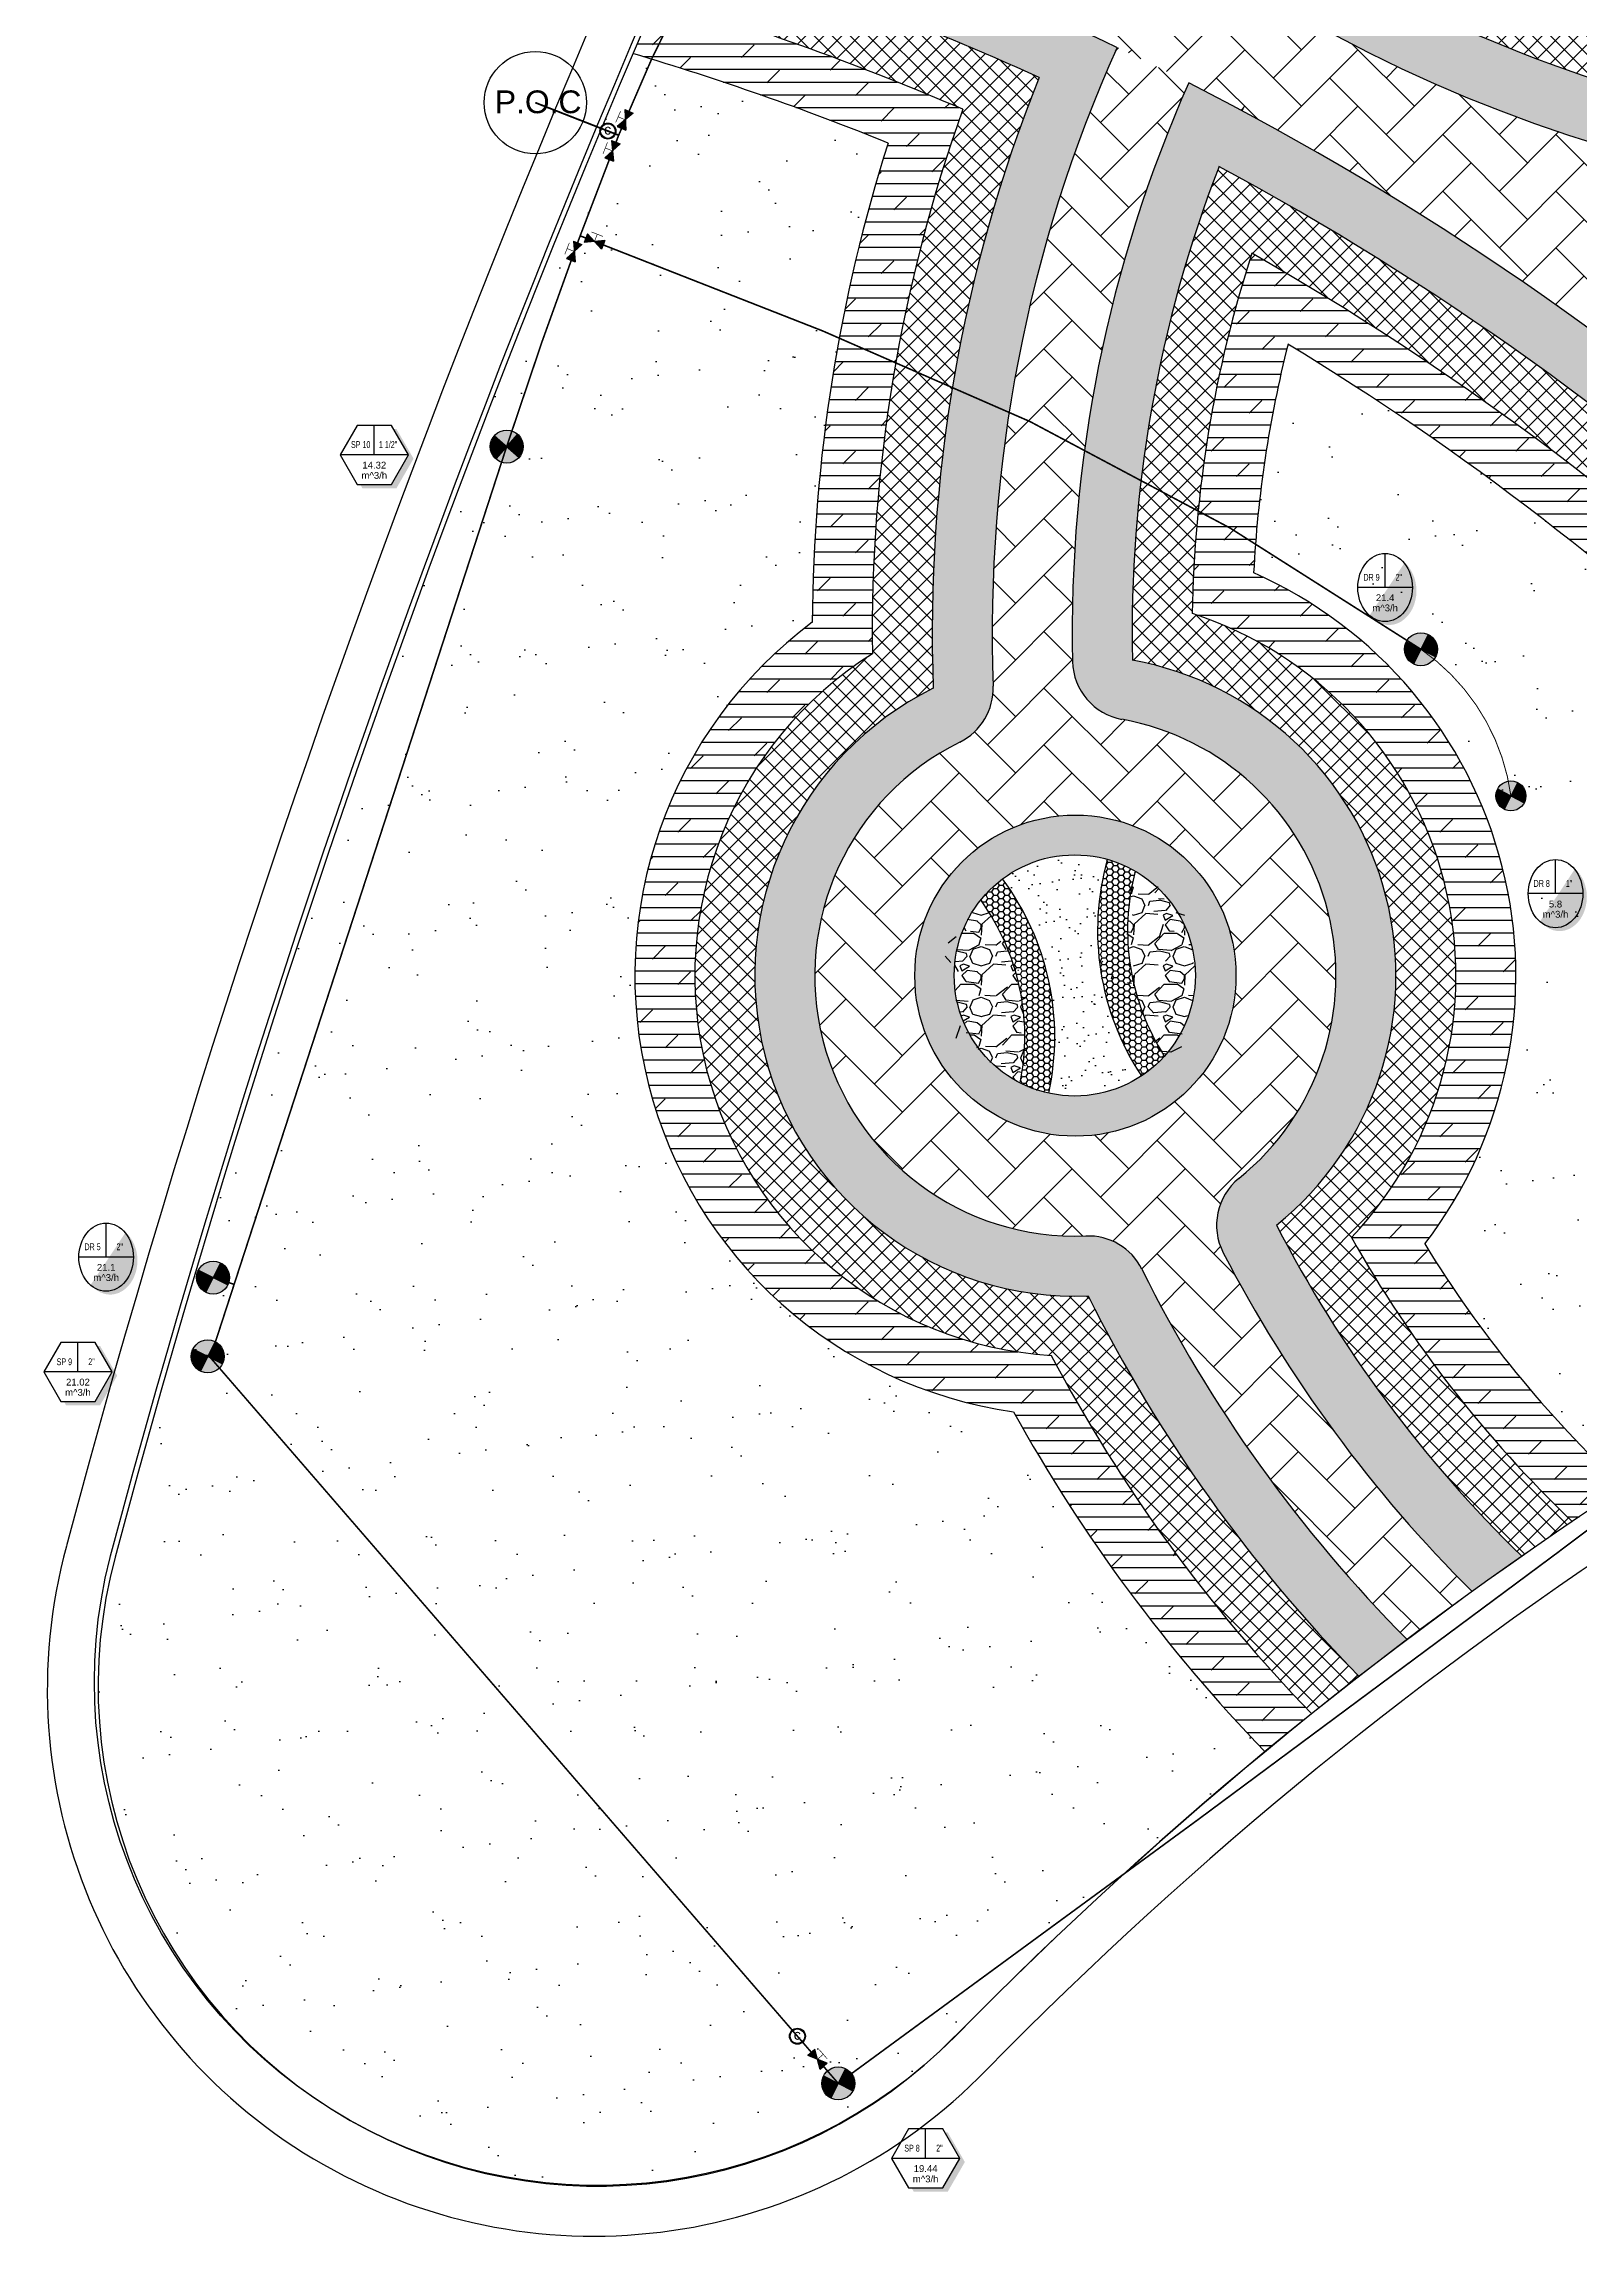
# Model space of a CAD drawing. Extents: x 671027 to 671621, y 802418 to 802669.
# Drawn here: x 671245.3 to 671322, y 802418 to 802527.6 of the extents above; entities that cross this region are included whole.
import ezdxf
from ezdxf.enums import TextEntityAlignment as Align

# ---------------------------------------------------------------- set-up
doc = ezdxf.new("R2010")
doc.units = 0
doc.linetypes.add('1', pattern=[0])
for name, color, linetype in [('Grass', 7, 'Continuous'), ('gravel', 7, 'Continuous'), ('isolation valve', 7, 'Continuous'), ('L-VALV-NOTN', 7, 'Continuous'), ('L-VALV-SYMB', 7, 'Continuous'), ('L-ZONE-ATTR-VALV', 7, 'Continuous'), ('P.O.C', 7, 'Continuous'), ('Pipe-Lateral-10 Bars-160mm', 7, 'Continuous'), ('Pipe-Lateral-10 Bars-50mm', 7, 'Continuous'), ('Pipe-Lateral-10 Bars-90mm', 7, 'Continuous'), ('ROAD BORDER', 7, 'Continuous'), ('Roads boundry', 7, 'Continuous'), ('sand', 7, 'Continuous'), ('shrubs-Gc', 7, 'Continuous'), ('V3', 7, 'Continuous')]:
    doc.layers.add(name, color=color, linetype=linetype)
doc.layers.add('Hardscape', color=80, linetype='1', lineweight=15)
doc.layers.add('L-IRR-MAIN-QC VALVE', color=7, linetype='Continuous', true_color=0x23d31d)
doc.layers.add('L-SYMB-TRIM', color=7, linetype='Continuous', true_color=0x000000)
doc.styles.get("Standard").update_dxf_attribs({"font": 'arial.ttf'})
doc.styles.add('ValveZoneLabelText', font='arial.ttf', dxfattribs={"height": 0.2})
doc.linetypes.add('160mm', pattern='A,0.5,-0.2,["160mm",Standard,S=0.1,R=0,X=-0.1,Y=-0.05],-0.5', length=1.2)
doc.linetypes.add('50mm', pattern='A,0.5,-0.2,["50mm",Standard,S=0.1,R=0,X=-0.1,Y=-0.05],-0.5', length=1.2)
doc.linetypes.add('90mm', pattern='A,0.5,-0.2,["90mm",Standard,S=0.1,R=0,X=-0.1,Y=-0.05],-0.5', length=1.2)
doc.linetypes.add('PIPE 90', pattern='A,12.7,-5.08,["GAS",Standard,S=2.54,R=0,X=-2.54,Y=-1.27],-6.35', length=24.13)
pattern_1 = [(0, (0, 0), (0.28575, 0.1649778387), [0.1905, -0.381]), (120, (0, 0), (-0.285749999376, 0.164977839781), [0.1905, -0.381]), (60, (0, 0), (6.24e-10, 0.329955678481), [-0.381, 0.1905])]
pattern_2 = [(228.0127875, (27.82352, 139.14712), (-20.320000001596, -22.859999998582), [0.34172144, -33.8304836396]), (184.969741, (27.59492, 138.89312), (30.47999998794, 2.540000144698), [0.58640472, -58.0540488935]), (132.5104471, (27.01072, 138.84232), (25.400000010727, -27.939999990246), [0.41348152, -40.934722794]), (267.273689, (26.02012, 138.20732), (2.54000000532, 50.799999999733), [0.53400452, -52.866437426]), (292.83365418, (25.99472, 137.67392), (-12.700000001063, 30.479999999555), [0.5236337, -51.8398077453]), (357.273689, (26.19792, 137.19132), (-50.799999999733, 2.54000000532), [0.53400452, -52.866437426]), (37.69424047, (26.73132, 137.16592), (-33.019999998536, -25.4000000019004), [0.70619366, -69.913115314]), (72.25532837, (27.29012, 137.59772), (17.780000004779, 55.879999998479), [0.66671952, -66.005256602]), (121.42956562, (27.49332, 138.23272), (-20.320000002883, 33.019999998226), [0.535813, -53.045545699]), (175.2363583, (27.21392, 138.68992), (27.9399999996, -2.54000000439), [0.61171328, -29.97393695]), (222.3974378, (26.60432, 138.740724), (-30.4799999990247, -27.940000001064), [0.79107792, -78.316772512]), (138.81407483, (28.53472, 138.18192), (-17.779999998934, 15.24000000124), [0.27000454, -26.7305658243]), (171.4692344, (28.33152, 138.35972), (33.02000000089, -5.079999994237), [0.51368198, -50.854638997]), (225, (27.8235, 138.436), (-4e-16, -2.54), [0.35920934, -3.2328931084]), (203.19859051, (27.64572, 138.74072), (12.70000000035, 5.07999999911), [0.19344132, -19.150622369]), (291.80140949, (27.4679, 138.66452), (-2.54000000053, 7.61999999982), [0.27356562, -13.40475299]), (30.96375653, (27.5695, 138.41052), (7.62000000019, 5.07999999972), [0.44431966, -14.366298153]), (161.56505118, (27.9505, 138.6391), (5.08000000013, -2.53999999973), [0.32128714, -7.710898117]), (16.389540334, (25.99472, 138.66452), (25.4, 7.62), [0.450088, -44.5588266725]), (70.34617594, (26.42652, 138.79152), (-10.16000000093, -27.93999999967), [0.37759894, -37.382215678]), (293.19859051, (27.95052, 139.14712), (-5.07999999911, 12.70000000036), [0.3868801, -18.957183589]), (343.61045967, (28.10292, 138.79152), (-25.400000000532, 7.619999998223), [0.450088, -44.5588266725]), (339.44395478, (25.99472, 137.08972), (-12.7, 5.08), [0.4340352, -21.267734313]), (294.7751406, (26.40112, 136.93732), (-12.700000015117, 27.939999993127), [0.36367212, -36.003593381]), (66.80140949, (27.97592, 136.60712), (5.0799999992, 12.70000000032), [0.3868801, -18.957183589]), (17.35402464, (28.12832, 136.96272), (-33.019999999343, -10.160000002132), [0.42578274, -42.15237598]), (69.44395478, (26.73132, 136.60712), (-5.08000000009, -12.699999999965), [0.2170176, -21.484751913]), (101.309932474, (27.8235, 136.6071), (-2.54, 10.16), [0.1295146, -12.8219949645]), (165.96375653, (27.7981, 136.7341), (7.62, -2.54), [0.5236337, -9.949054589]), (186.00900596, (27.29012, 136.86112), (25.399999999865, 2.54000000133), [0.485267, -48.0413648633]), (303.69006753, (27.5695, 138.1819), (-2.54000000035, 5.0799999998), [0.36632388, -8.7917763597]), (353.15722659, (27.77272, 137.87712), (43.180000000266, -5.079999997739), [0.63955676, -63.316009065]), (60.9453959, (28.40772, 137.80092), (-10.16000000028, -17.77999999984), [0.26150824, -25.889392318]), (90, (28.5347, 138.0295), (-2.54, 2.54), [0.1524, -2.3876]), (120.25643716, (27.23932, 136.93732), (10.159999998757, -17.78000000071), [0.35286696, -34.933940773]), (48.0127875, (27.06152, 137.24212), (20.320000001675, 22.85999999851), [0.68344288, -33.4887621996]), (0, (27.5187, 137.75), (2.54, 2.54), [0.6604, -1.8796]), (325.3048465, (28.17912, 137.75012), (25.400000009622, -17.779999986255), [0.40160956, -39.759316724]), (254.0546041, (28.50932, 137.52152), (-2.53999999982, -10.16000000004), [0.36982908, -18.121650039]), (207.64597536, (28.40772, 137.16592), (-48.260000001773, -25.399999996631), [0.6021451, -59.612464423]), (175.42607874, (27.87432, 136.88652), (-33.019999999999, 2.539999999999), [0.63702946, -63.065846456])]
pattern_3 = [(45, (-675480.1106, -802687.9176), (2e-16, 2.8284271247), [6, -2]), (135, (-675478.6964, -802686.5034), (2e-16, 2.8284271247), [6, -2])]

# ---------------------------------------------------------------- blocks, each defined once
blk = doc.blocks.new('valvesym-1')
at = {"linetype": 'Continuous', "lineweight": 0}
for points in [[(-0.006, 0), (-0.747, 0), (-0.75, 0.006), (-0.741, 0.117), (-0.713, 0.232), (-0.668, 0.34), (-0.607, 0.441), (-0.53, 0.53), (-0.441, 0.607), (-0.34, 0.668), (-0.232, 0.713), (-0.117, 0.741), (-0.006, 0.75), (0, 0.747), (0, 0.006)], [(0.747, 0), (0.006, 0), (0, -0.006), (0, -0.747), (0.006, -0.75), (0.117, -0.741), (0.232, -0.713), (0.34, -0.668), (0.441, -0.607), (0.53, -0.53), (0.607, -0.441), (0.668, -0.34), (0.713, -0.232), (0.741, -0.117), (0.75, -0.006)]]:
    blk.add_hatch(color=0, dxfattribs=at).paths.add_polyline_path(points, flags=0)
at = {"layer": 'L-SYMB-TRIM', "linetype": 'Continuous', "lineweight": 0}
h = blk.add_hatch(color=256, dxfattribs=at)
edge = h.paths.add_edge_path()
edge.add_arc((0, 0), 0.75, 0, 360)
at = {"color": 0, "linetype": 'Continuous', "ltscale": 0.102234, "flags": 128}
for points in [[(0.75, 0), (-0.75, 0)], [(0, 0.75), (0, -0.75)]]:
    blk.add_lwpolyline(points, dxfattribs=at)
at = {"color": 0, "linetype": 'Continuous', "ltscale": 0.102234}
blk.add_circle((0, 0), 0.75, dxfattribs=at)
blk = doc.blocks.new('ControlValve-1')
at = {"layer": 'L-VALV-SYMB', "color": 0, "xscale": 1.000000032, "yscale": 1.000000032}
blk.add_blockref('valvesym-1', (0, 0), dxfattribs=at)
at = {"layer": 'L-ZONE-ATTR-VALV', "style": 'ValveZoneLabelText'}
blk.add_attdef('WaterSource/ZoneId', (0, 0), '', height=0.2, dxfattribs=at)
blk = doc.blocks.new('V-D-2')
at = {"layer": 'L-VALV-SYMB', "color": 12, "rotation": 63.40581976892219}
blk.add_blockref('ControlValve-1', (0, 0), dxfattribs=at)
blk = doc.blocks.new('vnotation-4')
h = blk.add_hatch(color=256)
edge = h.paths.add_edge_path()
edge.add_ellipse((0, 0), major_axis=(0, 0.5), ratio=0.8, start_angle=151.2394, end_angle=321.1378)
edge.add_ellipse((0.059, -0.049), major_axis=(0, 0.5), ratio=0.8, start_angle=141.1378, end_angle=331.2394, ccw=False)
for p, q in [((0, 0), (0, 0.5)), ((0.4, 0), (-0.4, 0))]:
    blk.add_line(p, q)
blk.add_ellipse((0, 0), major_axis=(0, 0.5), ratio=0.8, start_param=-3.141592653589793, end_param=3.141592653589793)
for tag, p in [('AA', (-0.2, 0.15)), ('2', (0.2, 0.15)), ('GPM', (0, -0.3)), ('20', (0, -0.15))]:
    blk.add_attdef(tag, text='', height=0.1).set_placement(p, align=Align.MIDDLE_CENTER)
at = {"flags": 1}
blk.add_attdef('WATERSOURCE/ZONEID', text='', height=0.005, dxfattribs=at).set_placement((0, 0), align=Align.MIDDLE_CENTER)
blk = doc.blocks.new('V-D-1')
at = {"layer": 'L-VALV-SYMB', "color": 104, "rotation": 62.62040453323404}
blk.add_blockref('ControlValve-1', (0, 0), dxfattribs=at)
blk = doc.blocks.new('V_S_2')
at = {"layer": 'L-VALV-SYMB', "color": 12, "rotation": 63.40581976892219}
blk.add_blockref('ControlValve-1', (0, 0), dxfattribs=at)
blk = doc.blocks.new('vnotation-6')
blk.add_hatch(color=256).paths.add_polyline_path([(0.281, 0.379), (0.5, 0), (0.25, -0.433), (-0.206, -0.433), (-0.175, -0.487), (0.325, -0.487), (0.575, -0.054), (0.325, 0.379)])
for p, q in [((0, 0), (0, 0.433)), ((0.5, 0), (-0.5, 0))]:
    blk.add_line(p, q)
blk.add_lwpolyline([(0.5, 0), (0.25, 0.433), (-0.25, 0.433), (-0.5, 0), (-0.25, -0.433), (0.25, -0.433)], close=True)
for tag, p in [('AA', (-0.2, 0.2)), ('2', (0.2, 0.2)), ('GPM', (0, -0.3)), ('20', (0, -0.15))]:
    blk.add_attdef(tag, text='', height=0.1).set_placement(p, align=Align.MIDDLE_CENTER)
at = {"flags": 1}
blk.add_attdef('WATERSOURCE/ZONEID', text='', height=0.005, dxfattribs=at).set_placement((0, 0), align=Align.MIDDLE_CENTER)
blk = doc.blocks.new('V_S_1.5')
at = {"layer": 'L-VALV-SYMB', "color": 130, "rotation": 48.58537856362994}
blk.add_blockref('ControlValve-1', (0, 0), dxfattribs=at)
blk = doc.blocks.new('P.O.C')
at = {"layer": 'P.O.C', "color": 2, "true_color": 0xf1eb1f}
blk.add_circle((0, 0), 2.56, dxfattribs=at)
at = {"layer": 'P.O.C', "color": 2, "true_color": 0xf1eb1f, "insert": (-2.02, 0.61), "char_height": 1.138, "attachment_point": 1}
blk.add_mtext_dynamic_manual_height_columns('P.O.C', width=2.3759, gutter_width=5.69, heights=[0], dxfattribs=at)
blk = doc.blocks.new('ISOLATION VALVE')
at = {"layer": 'V3'}
h = blk.add_hatch(color=150, dxfattribs=at)
h.paths.add_polyline_path([(1.5, 0.75), (0, 0), (1.5, -0.75)])
h.paths.add_polyline_path([(0, 0), (-1.5, 0.75), (-1.5, -0.75)])
at = {"layer": 'V3', "color": 150}
for p, q in [((-1.5, 0.75), (-1.5, -0.75)), ((1.5, 0.75), (-1.5, -0.75)), ((1.5, -0.75), (-1.5, 0.75)), ((1.5, 0.75), (1.5, -0.75))]:
    blk.add_line(p, q, dxfattribs=at)
at = {"layer": 'V3', "color": 150, "const_width": 0.1}
blk.add_lwpolyline([(0, 0), (0, 1.25), (1, 1.25), (-1, 1.25)], dxfattribs=at)
blk = doc.blocks.new('Q.C')
at = {"layer": 'L-IRR-MAIN-QC VALVE'}
h = blk.add_hatch(color=256, dxfattribs=at)
edge = h.paths.add_edge_path()
edge.add_arc((0, 0), 0.519, 0, 360)
edge = h.paths.add_edge_path(flags=17)
edge.add_arc((0, 0), 0.475, 0, 360)
for radius in [0.519, 0.475]:
    blk.add_circle((0, 0), radius, dxfattribs=at)
blk.add_text('c', height=0.659, dxfattribs=at).set_placement((-0.24, -0.23))

msp = doc.modelspace()

# ---------------------------------------------------------------- hatches: boundary and pattern name
at = {"layer": 'Grass', "linetype": 'ByBlock'}
h = msp.add_hatch(dxfattribs=at)
h.set_pattern_fill('AR-SAND', color=94, scale=0.1)
h.paths.add_polyline_path([(671293.75, 802459.2, 0.065893), (671306.33, 802442.2, 0.026072), (671290.82, 802427.96, -0.771013), (671248.82, 802451.93, -0.035081), (671274.71, 802527.13, -0.024176), (671287.48, 802522.65, 0.07574), (671283.68, 802498.68, 0.669872)])
h = msp.add_hatch(dxfattribs=at)
h.set_pattern_fill('AR-SAND', color=94, scale=0.1)
h.paths.add_polyline_path([(671351.41, 802470.39, 0.038439), (671324.25, 802455.42, -0.067375), (671314.31, 802467.6, 0.485751), (671305.75, 802501.15, -0.049505), (671307.48, 802512.6, -0.110134)])
at = {"layer": 'gravel', "linetype": 'ByBlock'}
h = msp.add_hatch(dxfattribs=at)
h.set_pattern_fill('GRAVEL', color=250, scale=0.1)
h.set_pattern_definition(pattern_2)
h.paths.add_polyline_path([(671299.83, 802486.23, -0.476364), (671301.29, 802476.98, -0.208703)])
h = msp.add_hatch(dxfattribs=at)
h.set_pattern_fill('GRAVEL', color=250, scale=0.1)
h.set_pattern_definition(pattern_2)
h.paths.add_polyline_path([(671294.08, 802475.64, -0.476364), (671292.11, 802484.79, -0.208703)])
at = {"layer": 'Hardscape'}
h = msp.add_hatch(dxfattribs=at)
h.set_pattern_fill('AR-HBONE', color=251, scale=0.5)
h.set_pattern_definition(pattern_3)
h.paths.add_polyline_path([(671420.99, 802530.42, 0.356419), (671421.46, 802534.19, 0.06502), (671410.3, 802547.67, -0.006819), (671413.15, 802550.48, -0.068428), (671425.44, 802535.35, 0.295554), (671428.38, 802533.93, -0.809739), (671436.73, 802509.85, 0.295554), (671435.3, 802506.91, -0.06457), (671435.17, 802488.51, 0.005006), (671431.13, 802488.47, 0.062759), (671431.45, 802505.36, 0.356419), (671428.76, 802508.03, -0.642268)])
h.paths.add_polyline_path([(671430.82, 802513.01, 1), (671429.16, 802528.99, 1)], flags=16)
h.paths.add_polyline_path([(671365.9, 802565.76, 0.37013), (671362.87, 802563.29, -0.201969), (671357.37, 802554.81, 0.314972), (671356.14, 802551.59), (671357.44, 802546.43), (671363.59, 802521.96, -0.017017), (671358.72, 802520.82), (671351.29, 802550.37, 0.314972), (671348.69, 802552.63, -0.222057), (671339.24, 802558.31, 0.370131), (671335.48, 802559.34, 0.158108), (671305.07, 802530.81, -0.013661), (671301.74, 802533.05, -0.162678), (671335.25, 802563.64, 0.283162), (671337.03, 802566.23, -0.235223), (671342.72, 802576.36, 0.315352), (671343.95, 802579.58), (671336.38, 802609.71, -0.01955), (671341.18, 802611.09), (671348.8, 802580.8, 0.314972), (671351.4, 802578.54, -0.25569), (671361.69, 802571.43, 0.283162), (671364.37, 802569.78, -0.163199), (671407.49, 802555.25, -0.013661), (671405.34, 802551.85, 0.158628)])
h.paths.add_polyline_path([(671349.22, 802573.57, 1), (671350.88, 802557.6, 1)], flags=16)
h = msp.add_hatch(dxfattribs=at)
h.set_pattern_fill('AR-HBONE', color=251, scale=0.5)
h.set_pattern_definition([(45, (-673847.9582, -801760.7936), (0, 2.8284271247), [6, -2]), (135, (-673846.544, -801759.3794), (2e-16, 2.8284271247), [6, -2])])
h.paths.add_polyline_path([(671278.32, 802535.44, -0.006934), (671284.91, 802549.74, 0.66463), (671416.84, 802580.64), (671417.1, 802580.41), (671432.73, 802566.33, 0.188342), (671372.08, 802478.45, 0.016164), (671359.82, 802473.98, 0.176635)])
h.paths.add_polyline_path([(671337, 802506.79, -0.053515), (671358.83, 802482.51, 0.630416), (671369.48, 802484.44, -0.054281), (671381.43, 802514.81, 0.706633), (671375.03, 802521.73, -0.114395), (671340.59, 802515.5, 0.705998)], flags=16)
h.paths.add_polyline_path([(671294.67, 802534.78, -0.03752), (671286.54, 802542.86, 0.5445), (671284.88, 802542.63, 0.00211), (671282.89, 802538.3, 0.44365), (671283.48, 802536.94, -0.017856), (671293.63, 802533.09, 0.855837)], flags=16)
h.paths.add_polyline_path([(671416.59, 802557.7, -0.020041), (671425.95, 802565.21, 0.474379), (671426.1, 802568.31), (671421.17, 802572.75, 0.554524), (671417.91, 802571.82, -0.041116), (671413.47, 802560.07, 0.813097)], flags=16)
h = msp.add_hatch(dxfattribs=at)
h.set_pattern_fill('AR-HBONE', color=251, scale=0.5)
h.set_pattern_definition(pattern_3)
h.paths.add_polyline_path([(671291.06, 802492.69, 0.295554), (671292.73, 802495.49, -0.115157), (671298.92, 802527.44, -0.006718), (671302.51, 802525.66, 0.110571), (671296.7, 802496.72, 0.356419), (671299.16, 802493.83, -0.642268), (671305.02, 802470.87, 0.356419), (671304.24, 802467.15, 0.07826), (671316.68, 802450.21, 0.005006), (671313.43, 802447.81, -0.080075), (671300.17, 802466.33, 0.295554), (671297.36, 802467.99, -0.809739)])
h.paths.add_polyline_path([(671297.67, 802473.02, 1), (671296.01, 802489, 1)], flags=16)
at = {"layer": 'sand', "linetype": 'ByBlock'}
h = msp.add_hatch(dxfattribs=at)
h.set_pattern_fill('AR-SAND', color=1, scale=0.03)
h.set_pattern_definition([(37.5, (25.9947, 136.6071), (-0.0480009389, 1.468239712), [0, -1.15824, 0, -1.2954, 0, -1.23825]), (7.5, (25.9947, 136.6071), (1.3485698494, 2.1504753017), [0, -0.62484, 0, -1.04394, 0, -0.40005]), (327.5, (25.0575, 136.6071), (2.3729771107, 0.004311554), [0, -0.381, 0, -1.3716, 0, -1.7907]), (317.5, (25.0575, 136.6071), (2.2906693574, 0.6687879698), [0, -0.1905, 0, -0.89916, 0, -1.0287])])
h.paths.add_polyline_path([(671300.14, 802475.99, -0.121307), (671297.43, 802475.02, -0.080492), (671295.51, 802475.13, 0.21732), (671293.2, 802485.84, -0.135442), (671296.18, 802487.01, -0.094505), (671298.43, 802486.82, 0.21732)])
at = {"layer": 'shrubs-Gc'}
h = msp.add_hatch(dxfattribs=at)
h.set_pattern_fill('AR-SAND', color=219, scale=0.01125)
h.paths.add_polyline_path([(671305.07, 802530.81, -0.158108), (671335.48, 802559.34, -0.370131), (671339.24, 802558.31, 0.010308), (671339.55, 802557.87, 0.158242), (671309.22, 802531.98, 0.184957), (671357.98, 802523.76), (671358.72, 802520.82, -0.192545)])
h = msp.add_hatch(dxfattribs=at)
h.set_pattern_fill('ANSI37', color=74, scale=0.2)
h.paths.add_polyline_path([(671313.48, 802533.04, 0.17217), (671357.25, 802526.67), (671357.98, 802523.76, -0.184957), (671309.22, 802531.98, -0.158242), (671339.55, 802557.87, 0.062096), (671341.77, 802555.53, 0.15002)])
at = {"layer": 'shrubs-Gc', "linetype": 'ByBlock'}
h = msp.add_hatch(dxfattribs=at)
h.set_pattern_fill('DOLMIT', color=240, scale=0.1)
h.paths.add_polyline_path([(671318.01, 802534.15, 0.157382), (671356.52, 802529.58), (671357.25, 802526.67, -0.17217), (671313.48, 802533.04, -0.15002), (671341.77, 802555.53, 0.074209), (671345.06, 802553.55, 0.145081)])
at = {"layer": 'shrubs-Gc'}
h = msp.add_hatch(dxfattribs=at)
h.set_pattern_fill('AR-SAND', color=219, scale=0.01125)
h.paths.add_polyline_path([(671292.73, 802495.49, -0.295554), (671291.06, 802492.69, 0.809739), (671297.36, 802467.99, -0.295554), (671300.17, 802466.33, 0.080075), (671313.43, 802447.81, 0.003742), (671311.03, 802445.97, -0.078776), (671297.48, 802464.99, -0.809739), (671289.73, 802495.38, -0.105119), (671295.03, 802525.94, 0.032831), (671277.11, 802532.68, -0.001331), (671278.32, 802535.44, -0.037138), (671298.92, 802527.44, 0.115157)])
h = msp.add_hatch(dxfattribs=at)
h.set_pattern_fill('ANSI37', color=74, scale=0.2)
h.paths.add_polyline_path([(671289.73, 802495.38, 0.809739), (671297.48, 802464.99, 0.078776), (671311.03, 802445.97, 0.003734), (671308.66, 802444.1, -0.071758), (671295.64, 802462.02, -0.727484), (671286.69, 802497.11, -0.089692), (671291.22, 802524.34, 0.028515), (671275.9, 802529.91, -0.001331), (671277.11, 802532.68, -0.032831), (671295.03, 802525.94, 0.105119)])
at = {"layer": 'shrubs-Gc', "linetype": 'ByBlock'}
h = msp.add_hatch(dxfattribs=at)
h.set_pattern_fill('DOLMIT', color=240, scale=0.1)
h.paths.add_polyline_path([(671286.69, 802497.11, 0.727484), (671295.64, 802462.02, 0.071758), (671308.66, 802444.1, 0.003727), (671306.33, 802442.2, -0.065893), (671293.75, 802459.2, -0.669872), (671283.68, 802498.68, -0.07574), (671287.48, 802522.65, 0.024176), (671274.71, 802527.13, -0.00133), (671275.9, 802529.91, -0.028515), (671291.22, 802524.34, 0.089692)])
at = {"layer": 'shrubs-Gc'}
h = msp.add_hatch(dxfattribs=at)
h.set_pattern_fill('AR-SAND', color=219, scale=0.01125)
h.paths.add_polyline_path([(671296.7, 802496.72, -0.110571), (671302.51, 802525.66, -0.131747), (671359.82, 802473.98, 0.003779), (671356.99, 802472.82, 0.125113), (671304.02, 802521.48, 0.098023), (671299.7, 802496.78, -0.642268), (671306.9, 802468.53, 0.080284), (671319.17, 802451.98, 0.003771), (671316.68, 802450.21, -0.07826), (671304.24, 802467.15, -0.356419), (671305.02, 802470.87, 0.642268), (671299.16, 802493.83, -0.356419)])
h = msp.add_hatch(dxfattribs=at)
h.set_pattern_fill('ANSI37', color=74, scale=0.2)
h.paths.add_polyline_path([(671310.64, 802467.92, 0.073431), (671321.69, 802453.71, 0.003788), (671319.17, 802451.98, -0.080284), (671306.9, 802468.53, 0.642268), (671299.7, 802496.78, -0.098023), (671304.02, 802521.48, -0.125113), (671356.99, 802472.82, 0.003771), (671354.19, 802471.63, 0.117953), (671305.67, 802517.14, 0.074591), (671302.69, 802499.12, -0.551937)])
at = {"layer": 'shrubs-Gc', "linetype": 'ByBlock'}
h = msp.add_hatch(dxfattribs=at)
h.set_pattern_fill('DOLMIT', color=240, scale=0.1)
h.paths.add_polyline_path([(671354.19, 802471.63, 0.003764), (671351.41, 802470.39, 0.110134), (671307.48, 802512.6, 0.049505), (671305.75, 802501.15, -0.485751), (671314.31, 802467.6, 0.067375), (671324.25, 802455.42, 0.003809), (671321.69, 802453.71, -0.073431), (671310.64, 802467.92, 0.551937), (671302.69, 802499.12, -0.074591), (671305.67, 802517.14, -0.117953)])
at = {"layer": 'shrubs-Gc'}
h = msp.add_hatch(dxfattribs=at)
h.set_pattern_fill('AR-SAND', color=219, scale=0.01125)
h.set_pattern_definition([(37.5, (25.9947, 136.60712), (-0.01800035208, 0.550589892), [0, -0.43434, 0, -0.485775, 0, -0.46434375]), (7.5, (25.9947, 136.6071), (0.50571369353, 0.80642823814), [0, -0.234315, 0, -0.3914775, 0, -0.15001875]), (327.5, (25.64325, 136.60712), (0.88986641652, 0.00161683276), [0, -0.142875, 0, -0.51435, 0, -0.6715125]), (317.5, (25.64325, 136.6071), (0.85900100903, 0.25079548866), [0, -0.0714375, 0, -0.337185, 0, -0.3857625])])
edge = h.paths.add_edge_path(flags=17)
edge.add_arc((671296.81, 802481.02), 6.03, -84.0633, 275.9367, ccw=False)
edge = h.paths.add_edge_path()
edge.add_arc((671296.81, 802481.02), 8.03, -84.0633, 275.9367, ccw=False)
h = msp.add_hatch(dxfattribs=at)
h.set_pattern_fill('HONEY', color=1, scale=0.06)
h.set_pattern_definition(pattern_1)
h.paths.add_polyline_path([(671298.43, 802486.82, -0.063031), (671299.83, 802486.23, 0.208703), (671301.29, 802476.98, -0.063031), (671300.14, 802475.99, -0.21732)])
h = msp.add_hatch(dxfattribs=at)
h.set_pattern_fill('HONEY', color=1, scale=0.06)
h.set_pattern_definition(pattern_1)
h.paths.add_polyline_path([(671294.08, 802475.64, 0.208703), (671292.11, 802484.79, -0.063031), (671293.2, 802485.84, -0.21732), (671295.51, 802475.13, -0.063031)])

# ---------------------------------------------------------------- linework, layer by layer
at = {"color": 0}
for centre, radius in [((671296.84, 802481.01), 8.03), ((671296.81, 802481.02), 6.03)]:
    msp.add_circle(centre, radius, dxfattribs=at)
for centre, radius, start, end in [((671344.39, 802592.9), 73.49, 237.6543, 326.0471), ((671364.26, 802498.2), 71.58, 155.8952, 182.1714), ((671364.26, 802498.2), 67.58, 156.0232, 181.2618), ((671364.26, 802498.2), 64.58, 156.0232, 156.1925), ((671299.7, 802496.78), 3, 181.2618, 259.7299), ((671289.73, 802495.38), 3, 296.3103, 2.1714), ((671296.84, 802481.01), 13.03, 308.8845, 79.7299), ((671296.84, 802481.01), 13.03, 116.3103, 272.3041), ((671306.9, 802468.53), 3, 128.8845, 207.3526), ((671297.48, 802464.99), 3, 26.4429, 92.3041), ((671364.26, 802498.2), 67.58, 207.3526, 225.2519), ((671364.26, 802498.2), 71.58, 206.4429, 224.7556)]:
    msp.add_arc(centre, radius, start, end, dxfattribs=at)
for centre, radius, start, end in [((671234.79, 802392.97), 148.97, 64.5026, 73.0101), ((671234.79, 802392.97), 148.97, 32.9416, 62.9629), ((671311.15, 802483.28), 13.2, 164.4507, 213.4943), ((671282.61, 802477.96), 13.2, 347.6377, 36.6813), ((671311.15, 802483.28), 11.7, 165.3953, 212.5497), ((671282.61, 802477.96), 11.7, 348.5823, 35.7367)]:
    msp.add_arc(centre, radius, start, end)
at = {"color": 119}
for centre, radius, start, end in [((671344.34, 802591.53), 66.13, 242.1867, 281.2621), ((671234.79, 802392.97), 145.97, 65.6286, 73.1503), ((671344.34, 802591.53), 69.13, 239.4704, 281.3858), ((671234.79, 802392.97), 142.97, 66.7565, 73.2899), ((671234.79, 802392.97), 139.97, 67.8893, 73.4289), ((671364.26, 802498.2), 74.58, 158.168, 182.1714), ((671364.26, 802498.2), 77.58, 160.3104, 180.8113), ((671364.26, 802498.2), 80.58, 162.3374, 179.6627), ((671364.26, 802498.2), 64.58, 158.8681, 181.2618), ((671234.79, 802392.97), 145.97, 32.9416, 61.6886), ((671364.26, 802498.2), 61.58, 162.0866, 179.1499), ((671234.79, 802392.97), 142.97, 32.9416, 60.2839), ((671364.26, 802498.2), 58.58, 165.7772, 177.1137), ((671234.79, 802392.97), 139.97, 33.5777, 58.7173), ((671296.84, 802481.01), 22.03, 322.4907, 66.1237), ((671296.84, 802481.01), 19.03, 316.5153, 72.0991), ((671296.84, 802481.01), 22.03, 126.6731, 261.9413), ((671296.84, 802481.01), 19.03, 122.2366, 266.3778), ((671296.84, 802481.01), 16.03, 308.8845, 79.7299), ((671296.84, 802481.01), 16.03, 116.3103, 272.3041), ((671364.26, 802498.2), 64.58, 207.3526, 225.713), ((671364.26, 802498.2), 61.58, 209.4645, 226.2636), ((671364.26, 802498.2), 58.58, 211.5007, 226.9187), ((671364.26, 802498.2), 74.58, 206.4429, 224.4598), ((671364.26, 802498.2), 77.58, 207.8031, 224.2206), ((671364.26, 802498.2), 80.58, 208.9517, 224.0313)]:
    msp.add_arc(centre, radius, start, end, dxfattribs=at)
at = {"layer": 'Pipe-Lateral-10 Bars-160mm', "color": 150, "linetype": '160mm', "const_width": 0.09}
msp.add_lwpolyline([(671269.83, 802524.67), (671274, 802523.04)], dxfattribs=at)
at = {"layer": 'Pipe-Lateral-10 Bars-50mm', "color": 4, "linetype": '50mm', "const_width": 0.05}
msp.add_lwpolyline([(671314.12, 802497.33, -0.210843), (671318.62, 802490)], format="xyb", dxfattribs=at)
at = {"layer": 'Pipe-Lateral-10 Bars-90mm', "color": 40, "linetype": '90mm', "true_color": 0xf8d731, "const_width": 0.08}
for points in [[(671274, 802523.04), (671275.65, 802526.85, -0.669665), (671443.63, 802524.01)], [(671253.58, 802461.91), (671268.4, 802507.47, -0.015179), (671274, 802523.04)], [(671272.07, 802518.01), (671284.21, 802513.25, -0.057754), (671314.12, 802497.33, -73183695063.642227)], [(671446.66, 802498), (671435.83, 802498.03, 0.164082), (671338.77, 802465.56, -0.004682), (671284.98, 802425.61, -0.000002)]]:
    msp.add_lwpolyline(points, format="xyb", dxfattribs=at)
for points in [[(671253.72, 802465.91), (671254.77, 802465.57)], [(671284.98, 802425.61), (671253.58, 802461.91)]]:
    msp.add_lwpolyline(points, dxfattribs=at)
at = {"layer": 'ROAD BORDER', "color": 0}
for centre, radius, start, end in [((671797.04, 802305.25), 570, 151.0589, 165.03), ((671797.04, 802305.25), 570, 151.0589, 165.03), ((671435.03, 802286.45), 199.75, 84.9578, 135.5606), ((671435.03, 802286.45), 199.75, 84.9578, 135.5606), ((671272.76, 802445.3), 27.33, 164.7595, 315.9687), ((671272.76, 802445.3), 27.33, 164.7595, 315.9687)]:
    msp.add_arc(centre, radius, start, end, dxfattribs=at)
at = {"layer": 'ROAD BORDER'}
for centre, radius, start, end in [((671797.04, 802305.25), 567.5, 151.05, 165.021), ((671435.03, 802286.51), 202, 84.9488, 135.5516), ((671272.97, 802445.47), 25, 165.021, 315.5516)]:
    msp.add_arc(centre, radius, start, end, dxfattribs=at)
at = {"layer": 'Roads boundry', "color": 3}
msp.add_lwpolyline([(671248.59, 802451.99, -0.061033), (671300.24, 802580.06, -0.480427), (671399.32, 802596.5), (671471.76, 802531.2, -0.720128), (671452.82, 802487.72, 0.224449), (671290.83, 802427.96, -0.764766), (671248.57, 802451.91)], format="xyb", close=True, dxfattribs=at)
at = {"layer": 'Roads boundry'}
for centre, radius, start, end in [((671797.04, 802305.25), 570, 151.0589, 165.03), ((671797.04, 802305.25), 570, 151.0589, 165.03), ((671797.04, 802305.25), 570, 151.0589, 165.03), ((671797.04, 802305.25), 570, 151.0589, 165.03), ((671435.03, 802286.45), 199.75, 84.9578, 135.5606), ((671435.03, 802286.45), 199.75, 84.9578, 135.5606), ((671435.03, 802286.45), 199.75, 84.9578, 135.5606), ((671435.03, 802286.45), 199.75, 84.9578, 135.5606), ((671272.76, 802445.3), 27.33, 164.7595, 315.9687), ((671272.76, 802445.3), 27.33, 164.7595, 315.9687), ((671272.76, 802445.3), 27.33, 164.7595, 315.9687), ((671272.76, 802445.3), 27.33, 164.7595, 315.9687)]:
    msp.add_arc(centre, radius, start, end, dxfattribs=at)

# ---------------------------------------------------------------- block references
at = {"layer": 'isolation valve'}
for p, xscale, yscale, zscale, rotation in [((671274.33, 802523.81), 0.3091015180524774, 0.3091015180524774, 0.3091015180524774, 66.5141094485784), ((671273.69, 802522.26), 0.3091, 0.3091, 0.3091, 68.68682518984923), ((671271.78, 802517.23), 0.3090999999999999, 0.3090999999999999, 0.3090999999999999, 68.58686075527466), ((671272.79, 802517.73), 0.3091, 0.3091, 0.3091, 338.5868607467628), ((671283.94, 802426.81), 0.3091, 0.3091, 0.3091, 311.1254438389235)]:
    msp.add_blockref('ISOLATION VALVE', p, dxfattribs=dict(at, xscale=xscale, yscale=yscale, zscale=zscale, rotation=rotation))
at = {"layer": 'L-IRR-MAIN-QC VALVE', "xscale": 0.7716129131592382, "yscale": 0.7716129131592382, "zscale": 0.7716129131592382}
for p in [(671273.46, 802523.25), (671282.94, 802427.97)]:
    msp.add_blockref('Q.C', p, dxfattribs=at)
at = {"layer": 'L-VALV-NOTN'}
ref = msp.add_blockref('vnotation-6', (671261.78, 802507.05), dxfattribs=dict(at, xscale=3.413760000000002, yscale=3.413760000000002, zscale=1.4))
ref.add_attrib('AA', 'SP 10', dxfattribs={"layer": '0', "height": 0.341, "width": 0.6}).set_placement((671261.1, 802507.57), align=Align.MIDDLE_CENTER)
ref.add_attrib('2', '1 1/2"', dxfattribs={"layer": '0', "height": 0.341, "width": 0.6}).set_placement((671262.47, 802507.57), align=Align.MIDDLE_CENTER)
ref.add_attrib('20', '14.32', dxfattribs={"layer": '0', "height": 0.341}).set_placement((671261.78, 802506.54), align=Align.MIDDLE_CENTER)
ref.add_attrib('GPM', 'm^ 3/h', dxfattribs={"layer": '0', "height": 0.341}).set_placement((671261.78, 802506.03), align=Align.MIDDLE_CENTER)
ref = msp.add_blockref('vnotation-4', (671312.33, 802500.42), dxfattribs=dict(at, xscale=3.413760000000002, yscale=3.413760000000002, zscale=1.4))
ref.add_attrib('AA', 'DR 9', dxfattribs={"layer": '0', "height": 0.341, "width": 0.6}).set_placement((671311.65, 802500.93), align=Align.MIDDLE_CENTER)
ref.add_attrib('2', '2"', dxfattribs={"layer": '0', "height": 0.341, "width": 0.6}).set_placement((671313.01, 802500.93), align=Align.MIDDLE_CENTER)
ref.add_attrib('20', '21.4', dxfattribs={"layer": '0', "height": 0.341}).set_placement((671312.33, 802499.91), align=Align.MIDDLE_CENTER)
ref.add_attrib('GPM', 'm^ 3/h', dxfattribs={"layer": '0', "height": 0.341}).set_placement((671312.33, 802499.4), align=Align.MIDDLE_CENTER)
ref = msp.add_blockref('vnotation-4', (671320.85, 802485.11), dxfattribs=dict(at, xscale=3.413760000000002, yscale=3.413760000000002, zscale=1.4))
ref.add_attrib('AA', 'DR 8', dxfattribs={"layer": '0', "height": 0.341, "width": 0.6}).set_placement((671320.16, 802485.62), align=Align.MIDDLE_CENTER)
ref.add_attrib('2', '1"', dxfattribs={"layer": '0', "height": 0.341, "width": 0.6}).set_placement((671321.53, 802485.62), align=Align.MIDDLE_CENTER)
ref.add_attrib('20', '5.8', dxfattribs={"layer": '0', "height": 0.341}).set_placement((671320.85, 802484.59), align=Align.MIDDLE_CENTER)
ref.add_attrib('GPM', 'm^ 3/h', dxfattribs={"layer": '0', "height": 0.341}).set_placement((671320.85, 802484.08), align=Align.MIDDLE_CENTER)
ref = msp.add_blockref('vnotation-4', (671248.37, 802466.93), dxfattribs=dict(at, xscale=3.411459705524353, yscale=3.411459705524353, zscale=1.399056637764251))
ref.add_attrib('AA', 'DR 5', dxfattribs={"layer": '0', "height": 0.341, "width": 0.6}).set_placement((671247.69, 802467.45), align=Align.MIDDLE_CENTER)
ref.add_attrib('2', '2"', dxfattribs={"layer": '0', "height": 0.341, "width": 0.6}).set_placement((671249.05, 802467.45), align=Align.MIDDLE_CENTER)
ref.add_attrib('20', '21.1', dxfattribs={"layer": '0', "height": 0.341}).set_placement((671248.37, 802466.42), align=Align.MIDDLE_CENTER)
ref.add_attrib('GPM', 'm^ 3/h', dxfattribs={"layer": '0', "height": 0.341}).set_placement((671248.37, 802465.91), align=Align.MIDDLE_CENTER)
ref = msp.add_blockref('vnotation-6', (671246.96, 802461.19), dxfattribs=dict(at, xscale=3.413760000000002, yscale=3.413760000000002, zscale=1.4))
ref.add_attrib('AA', 'SP 9', dxfattribs={"layer": '0', "height": 0.341, "width": 0.6}).set_placement((671246.28, 802461.7), align=Align.MIDDLE_CENTER)
ref.add_attrib('2', '2"', dxfattribs={"layer": '0', "height": 0.341, "width": 0.6}).set_placement((671247.64, 802461.7), align=Align.MIDDLE_CENTER)
ref.add_attrib('20', '21.02', dxfattribs={"layer": '0', "height": 0.341}).set_placement((671246.96, 802460.68), align=Align.MIDDLE_CENTER)
ref.add_attrib('GPM', 'm^ 3/h', dxfattribs={"layer": '0', "height": 0.341}).set_placement((671246.96, 802460.17), align=Align.MIDDLE_CENTER)
ref = msp.add_blockref('vnotation-6', (671289.35, 802421.86), dxfattribs=dict(at, xscale=3.413760000000002, yscale=3.413760000000002, zscale=1.4))
ref.add_attrib('AA', 'SP 8', dxfattribs={"layer": '0', "height": 0.341, "width": 0.6}).set_placement((671288.67, 802422.37), align=Align.MIDDLE_CENTER)
ref.add_attrib('2', '2"', dxfattribs={"layer": '0', "height": 0.341, "width": 0.6}).set_placement((671290.04, 802422.37), align=Align.MIDDLE_CENTER)
ref.add_attrib('20', '19.44', dxfattribs={"layer": '0', "height": 0.341}).set_placement((671289.35, 802421.35), align=Align.MIDDLE_CENTER)
ref.add_attrib('GPM', 'm^ 3/h', dxfattribs={"layer": '0', "height": 0.341}).set_placement((671289.35, 802420.83), align=Align.MIDDLE_CENTER)
at = {"layer": 'L-VALV-SYMB', "linetype": 'PIPE 90', "xscale": 1.1, "yscale": 1.1, "zscale": 1.1}
for name, p in [('V_S_1.5', (671268.4, 802507.47)), ('V-D-2', (671314.12, 802497.33)), ('V-D-2', (671253.72, 802465.91)), ('V_S_2', (671253.45, 802461.97)), ('V_S_2', (671284.98, 802425.61))]:
    msp.add_blockref(name, p, dxfattribs=at)
at = {"layer": 'L-VALV-SYMB', "linetype": 'PIPE 90'}
msp.add_blockref('V-D-1', (671318.62, 802490), dxfattribs=at)
at = {"layer": 'P.O.C'}
msp.add_blockref('P.O.C', (671269.83, 802524.67), dxfattribs=at)

doc.saveas('drawing.dxf')
